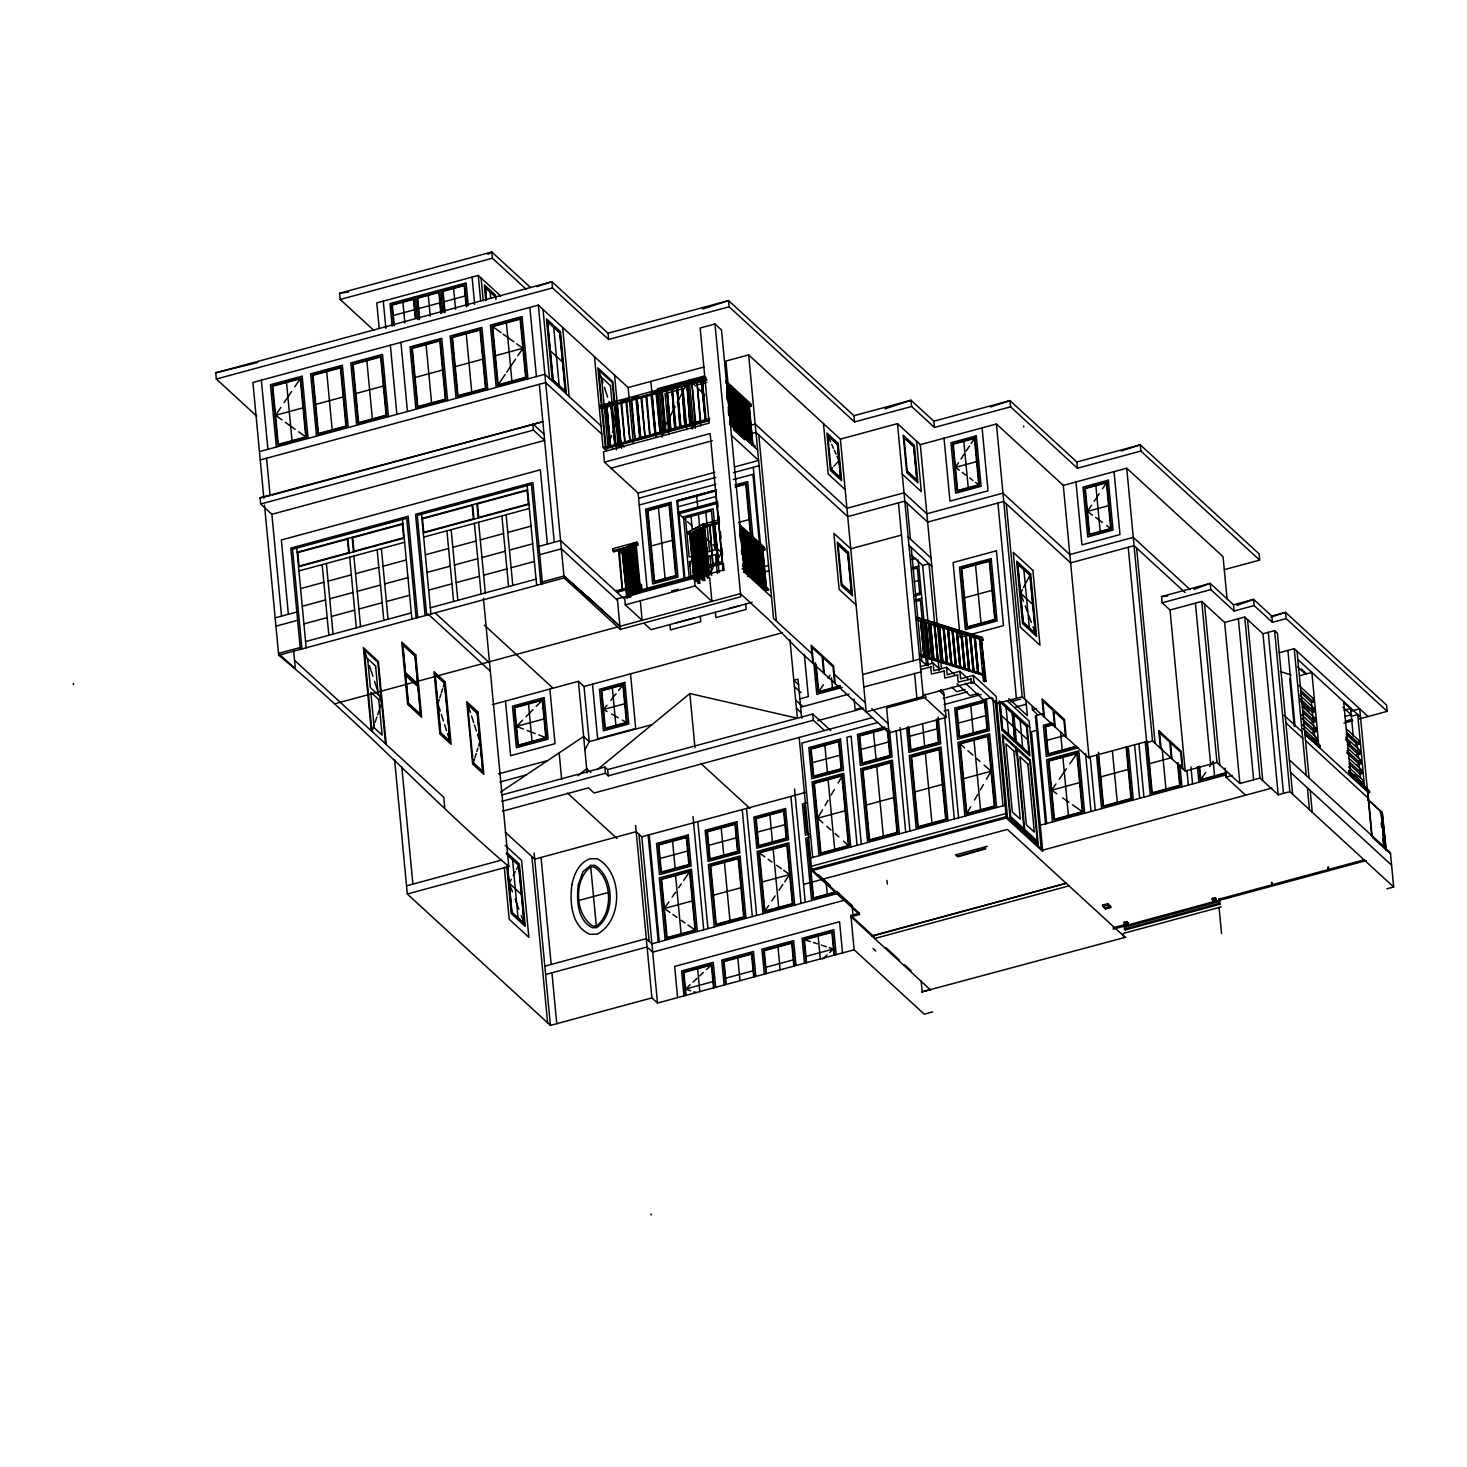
<?xml version="1.0" encoding="UTF-8"?>
<svg xmlns="http://www.w3.org/2000/svg" width="1467" height="1467" viewBox="0 0 1467 1467"><rect width="100%" height="100%" fill="white"/><g stroke="black" fill="none" stroke-linecap="round" stroke-linejoin="round"><path stroke-width="1.5" d="M474.593 758.879L473.364 762.822L482.716 771.422L477.215 713.237L467.863 704.655L470.339 712.357M475.033 757.43L476.207 753.635M476.812 751.636L477.894 748.133M478.59 745.859L479.911 741.624L477.49 734.252M439.183 699.667L437.881 703.683L440.265 711.073M439.752 697.87L440.907 694.294M441.42 692.681L442.667 688.812M443.291 686.904L444.483 683.182L435.131 674.582L440.632 732.767L449.984 741.367L444.483 683.182M374.25 724.716L371.958 731.391L364.238 649.826L377.808 662.277L385.509 743.842M374.984 722.553L376.872 717.051M377.679 714.667L379.275 710.028M380.026 707.846L381.658 703.06L378.724 694.056M594.465 356.646L603.047 447.563L606.329 450.571L608.457 444.501M609.905 440.357L611.647 435.442M612.693 432.435L613.774 429.373M614.398 427.575L616.085 422.789L613.096 413.694M667.632 421.212L661.672 432.783L663.451 434.342L659.453 392.092M669.63 417.343L675.187 406.579M677.167 402.71L681.843 393.633M684.319 388.828L686.061 385.473M512.441 891.899L509.214 883.207L511.25 879.338M513.193 875.616L515.284 871.636M516.476 869.381L518.621 865.273L506.463 854.124M1023.563 601.415L1020.519 593.2L1022.444 589.532M1023.489 587.534L1024.883 584.893M1025.635 583.444L1027.303 580.272M1027.872 579.19L1029.944 575.266L1017.768 564.098L1023.269 622.283L1035.427 633.451L1029.944 575.266M585.003 749.674L589.239 741.66L584.031 686.464L578.42 681.311L492.289 704.655M709.368 574.551L713.219 567.601M714.961 564.447L721.562 552.564L712.907 544.697M966.826 813.488L960.243 743.879L987.731 736.434L994.314 806.043L966.826 813.488L970.677 806.758M974.546 800.01L977.682 794.527M980.378 789.814L983.385 784.588M986.466 779.215L991.032 771.239L984.137 765.114M822.932 822.877L817.651 818.219L822.565 809.784M825.041 805.511L828.066 800.304M831.129 795.041L834.32 789.576M838.115 783.048L841.911 776.52M959.253 470.21L955.457 467.368L958.556 462.655M960.958 459.006L964.039 454.293M966.276 450.901L969.54 445.931M971.117 443.511L974.418 438.486L953.275 444.226L957.639 490.51L978.782 484.788L974.418 438.486M1092.567 515.192L1087.432 511.433L1091.613 505.143M1094.107 501.366L1099.241 493.664M1102.524 488.713L1106.43 482.845L1085.287 488.566L1089.596 534.281L1110.739 528.56L1106.43 482.845M764.894 911.08L759.393 852.895L786.88 845.45L792.382 903.635L764.894 911.08L768.616 905.561M1226.302 772.706L1200.831 779.6L1205.764 772.302M1209.597 766.636L1213.172 761.336L1214.548 775.878M282.012 419.929L275.539 415.308L280.839 407.459M284.14 402.6L291.621 391.524M294.812 386.811L300.277 378.761L272.789 386.206L278.29 444.391L305.778 436.946L300.277 378.761M498.175 384.794L492.674 326.628L520.143 319.164L525.644 377.349L498.175 384.794L505.125 374.525M506.775 372.086L515.577 359.085M517.796 355.803L522.894 348.266L516.659 343.791M771.734 900.94L775.144 895.915M778.995 890.231L782.883 884.491M784.735 881.777L789.631 874.552L783.635 870.279M1069.828 763.867L1076.87 753.525L1048.923 761.098L1054.425 819.283L1082.371 811.709L1076.87 753.525M669.942 912.401L664.368 908.495L668.934 901.82M672.179 897.107L675.462 892.339M678.653 887.718L681.256 883.904M683.714 880.347L689.563 871.82L661.617 879.393L667.118 937.578L695.065 930.005L689.563 871.82M840.298 685.804L818.696 691.672L823.445 684.759M828.011 678.157L830.065 675.168M1056.882 793.849L1051.674 790.181L1055.947 783.983M1059.229 779.234L1066.436 768.763M607.155 711.55L603.542 709.478L606.971 705.169M610.767 700.382L615.993 693.799M618.597 690.499L622.925 685.052L626.464 722.442L605.321 728.182L601.782 690.774L622.925 685.052M832.541 467.716L831.202 469.183L840.554 477.765L837.4 444.519L828.048 435.937L830.652 441.86M833.898 466.231L835.181 464.837M835.952 463.994L837.034 462.82M837.73 462.068L838.941 460.73L837.015 456.347M522.637 720.187L516.531 726.385L523.481 729.062M526.03 716.74L532.943 709.698M536.152 706.434L542.258 700.236L545.797 737.644L518.309 745.089L514.77 707.681L542.258 700.236M690.7 990.775L685.474 989.088L690.132 984.742M692.956 982.138L696.99 978.379M699.686 975.867L703.298 972.529M706.507 969.54L711.385 965.011L713.549 987.878M822.639 959.033L827.076 954.907M829.662 952.523L833.458 948.984L829.185 947.609M578.053 775.75L586.672 768.653L590.871 772.522M597.546 769.478L689.857 693.543L797.37 718.225L789.961 639.869M1380.007 812.04L1382.189 812.278L1386.223 850.237M1382.189 812.278L1386.04 850.383M500.485 792.162L583.628 736.526L589.239 741.66L652.045 724.643M487.924 254.304L491.812 251.994L530.541 287.55M635.266 545.046L638.163 545.174L636.916 542.148L622.301 550.052L627.564 597.913L623.218 551.977L620.853 552.839L620.193 550.62L634.789 542.717M628.096 597.344L624.062 551.317M629.746 596.831L625.675 550.437L626.739 561.549M626.262 549.923L633.469 546.017M639.502 591.549L635.431 545.156M622.962 552.27L637.375 544.459M703.133 526.598L705.242 526.011L690.315 533.896L694.955 579.648L690.609 533.731L688.5 534.501L687.84 532.283L702.455 524.379L718.298 520.07L719.362 521.042M687.84 532.283L704.563 523.811L705.04 526.14M693.909 531.586L701.116 527.68M697.357 580.767L693.066 532.173L694.129 543.285M699.832 577.008L698.695 576.898L694.386 531.457L695.486 531.091L699.044 577.228M700.346 576.439L696.33 530.412L696.953 537.032M702.436 580.345L697.944 529.532L698.585 536.207M699.264 528.817L700.364 528.45L704.71 574.367L703.573 574.257L699.576 528.652L699.997 533.034M705.444 575.981L701.208 527.772M590.724 866.942C573.395 879.668 574.844 914.509 592.87 926.099L596.317 926.062C613.664 913.354 612.216 878.495 594.172 866.905L590.724 866.942L596.317 926.062M1194.028 589.349L1210.202 583.389L1233.49 604.789L1234.077 611.005L1254.175 605.578L1272.402 622.32L1286.156 618.597L1387.159 711.33L1359.341 718.94M1236.956 605.449L1253.588 599.343L1271.816 616.085L1272.402 622.32M536.812 286.652L551.904 281.701L608.016 333.229L608.603 339.464L729.117 306.805L854.528 421.946L911.612 406.487L934.461 427.447L1010.561 406.817L1077.438 468.23L1140.868 451.029L1259.658 560.101L1224.358 569.654M702.711 309.042L728.531 300.57L853.941 415.711L854.528 421.946M884.968 408.798L911.025 400.253L933.856 421.212L934.461 427.447M990.518 406.982L1009.974 400.583L1076.851 461.995L1077.438 468.23M1121.155 451.066L1140.281 444.794L1259.071 553.866L1259.658 560.101M1270.807 617.094L1285.569 612.362L1386.572 705.095L1387.159 711.33M1386.847 888.819L1393.65 886.985L1289.823 791.667L1278.197 794.802L1259.97 778.06L1239.872 783.506L1216.968 762.473L1185.244 771.055L1152.512 741L1146.699 742.632L1128.233 547.264M638.713 584.269L641.446 584.838L642.051 591.274M638.787 585.04L640.804 585.828L641.171 589.716M639.85 585.278L641.446 584.838M1350.924 711.22L1359.726 708.799L1367.427 790.218L1364.622 787.651M1343.937 723.158L1352.739 720.755M373.847 330.387L340.179 299.47L339.592 293.235L491.812 251.994L492.399 258.229L526.085 289.146M340.179 299.47L492.399 258.229M500.724 296.022L478.26 275.411L376.781 302.899L379.183 328.37M393.303 315.478L414.446 309.739M418.682 308.602L439.825 302.862M444.043 301.725L465.186 295.986M256.817 416.225L216.327 379.036L215.741 372.801L551.904 281.701L552.491 287.935L608.603 339.464M216.327 379.036L552.491 287.935M633.396 443.327L628.133 387.563L538.334 305.118L252.911 382.465L263.858 498.285M275.539 415.308L303.027 407.844M315.698 404.415L343.186 396.97M355.344 393.669L383.364 386.078M415.069 377.477L442.557 370.032M455.247 366.603L482.735 359.158M494.892 355.858L522.894 348.266M608.016 333.229L728.531 300.57L729.117 306.805M771.532 597.032L744.411 572.13L721.526 330.002L714.979 323.987L700.162 328.003L709.166 423.119L603.45 451.781L604.441 462.16L638.108 493.077L647.167 588.982M259.457 451.616L544.88 374.268L600.993 425.797M260.246 459.941L545.669 382.594L601.782 434.104M628.133 387.563L703.848 367.043M840.389 439.128L897.474 423.651L923.256 696.458L866.172 711.917L840.389 439.128L748.647 354.904L725.908 361.065L728.017 383.364M704.032 376.12L657.509 388.718L662.094 437.258M706.929 379.971L601.213 408.615L600.168 407.643L599.966 405.57L705.682 376.927L706.232 379.641M281.517 616.14L271.89 514.312L260.668 504.025L260.062 497.79L542.863 421.707L272.33 495.021M661.452 389.25L687.785 382.117M704.142 377.679L690.957 381.255L695.486 385.803M605.431 405.35L616.433 402.361M620.834 401.169L627.454 399.372M631.855 398.18L638.457 396.383M653.879 392.221L660.48 390.424M669.282 388.04L675.902 386.243M680.303 385.051L686.904 383.254M691.305 382.062L697.925 380.283M600.168 407.643L705.865 378.999L701.208 380.686L705.352 420.534L702.4 380.852L706.14 420.332M609.887 446.335L605.798 406.542L607.283 406.964M611.611 404.965L614.893 444.978L610.822 405.185L612.307 405.607M619.569 443.291L620.724 443.401L616.984 403.92L619.918 443.621L615.847 403.81L617.332 404.25M621.66 402.233L624.942 442.264L620.871 402.453L622.356 402.893M626.684 400.876L629.966 440.907L625.877 401.096L627.381 401.518M631.69 399.519L634.991 439.532L630.902 399.739L632.405 400.161M640.015 438.175L637.063 398.474L640.804 437.955L639.667 437.863L635.926 398.382L637.43 398.804M641.739 396.805L645.022 436.818L640.951 397.007L642.436 397.447M649.698 435.131L645.975 395.65L647.46 396.09M652.137 394.403L655.071 434.104L650.981 394.293L652.485 394.715M656.813 392.716L660.095 432.728L656.006 392.936L657.509 393.358M665.908 431.151L662.167 391.671L665.119 431.371L661.03 391.579L662.534 392.001M706.636 379.696L701.611 381.053L705.352 420.534M696.733 385.014L706.727 382.319M260.668 504.025L533.401 430.106L544.624 440.412L271.89 514.312M728.879 386.518L732.95 426.329L729.227 386.848L727.284 386.958L732.088 391.359M727.632 387.27L729.227 386.848M729.502 388.993L731.446 388.883L734.38 428.584L730.309 388.773L734.032 428.254L735.169 428.364M729.851 389.305L731.446 388.883M731.721 391.029L734.105 390.387M737.406 430.399L733.665 390.919L736.599 430.62L732.528 390.809L734.454 390.699M736.324 392.423L733.958 393.064L736.526 395.43L738.91 394.788M734.307 393.394L736.672 392.753M736.177 395.1L738.543 394.458M740.78 396.493L738.396 397.154L745.401 403.59L747.785 402.948M738.745 397.465L741.128 396.824M740.615 399.189L742.999 398.547M740.963 399.501L743.347 398.859M742.834 401.225L745.218 400.583M743.182 401.555L745.566 400.894M745.053 403.26L747.437 402.618M749.655 404.654L747.271 405.314L748.94 406.836L751.324 406.194L751.122 404.103L725.597 380.668M748.298 405.442L749.215 405.204L752.956 444.684L752.021 444.923M708.579 420.882L605.082 448.92L603.964 447.912L709.606 418.48M609.538 446.023L610.675 446.133L606.935 406.652L609.667 444.153M664.771 431.06L661.819 391.359M669.777 429.684L670.932 429.794L667.192 390.314L669.777 429.684L666.843 390.002L670.584 429.483M674.802 428.327L675.957 428.437L672.216 388.957L674.802 428.327L671.868 388.627L675.609 428.107M680.615 426.75L676.892 387.27L679.826 426.97L680.963 427.08L677.241 387.6L679.973 425.1M684.851 425.613L685.988 425.723L682.265 386.243L684.851 425.613L681.917 385.913L685.639 425.393M689.875 424.238L691.012 424.348L687.289 384.867L689.875 424.238L686.923 384.556L690.664 424.036M695.688 422.679L691.947 383.199L695.395 428.217M700.713 421.304L696.972 381.823L700.603 425.852M603.964 447.912L709.68 419.269M603.891 447.123L605.009 448.15L708.506 420.094M729.594 424.183L729.943 424.495M732.601 425.998L728.072 386.738L732.033 425.76M604.441 462.16L710.138 433.517L723.066 570.131L707.736 574.257M736.581 429.098L755.175 424.055L846.917 508.279L904.002 492.82L926.851 513.78L1002.951 493.15L1069.828 554.563L1133.257 537.362L1190.195 589.642M297.159 552.234L402.857 523.572M421.891 518.419L527.607 489.776M610.987 468.175L712.284 440.723M743.567 435.736L755.963 432.362L847.706 516.604L904.791 501.127L927.621 522.087L1003.74 501.476L1070.617 562.87L1134.046 545.687L1185.098 592.558M742.925 436.414L744.062 436.524L739.973 396.713L743.714 436.194M748.152 440.283L744.429 400.803L748.5 440.595M853.941 415.711L911.025 400.253L911.612 406.487M298.535 566.775L404.232 538.132M423.266 532.961L528.982 504.318M752.956 444.684L751.672 444.611L747.95 405.13L749.6 406.652M298.92 570.92L404.635 542.277M423.651 537.124L529.367 508.481M638.108 493.077L714.796 472.301M734.509 466.946L758.622 460.418L731.501 435.516M300.588 588.597L323.84 582.289M328.076 581.134L351.328 574.844M355.564 573.689L378.816 567.399M383.052 566.244L406.304 559.936M425.338 554.783L448.59 548.493M452.808 547.338L476.078 541.03M480.296 539.893L503.566 533.585M507.784 532.448L531.036 526.14M933.856 421.212L1009.974 400.583L1010.561 406.817M302.257 606.256L325.509 599.948M329.745 598.811L352.997 592.503M357.233 591.348L380.485 585.058M384.721 583.903L407.973 577.613M427.007 572.442L450.259 566.152M454.477 564.997L477.747 558.707M481.965 557.552L505.235 551.244M509.452 550.107L532.704 543.799M678.157 506.757L716.299 496.433M275.173 617.864L296.829 611.977M538.921 546.384L560.596 540.516L623.768 598.518M897.474 423.651L920.304 444.629L996.423 424L1063.3 485.394L1089.082 758.201L1022.096 696.678M275.961 626.171L297.618 620.303M539.709 554.691L561.384 548.823L617.497 600.351M303.926 623.915L327.178 617.607M331.414 616.47L354.666 610.162M358.902 609.025L382.154 602.717M386.389 601.562L409.641 595.272M428.676 590.119L451.928 583.811M456.145 582.656L479.416 576.366M483.633 575.211L506.904 568.921M511.121 567.766L534.373 561.458M624.153 548.97L613.848 551.775L612.601 548.731L636.898 542.13M631.323 544.899L637.962 543.102M612.784 550.803L630.957 545.889M622.155 589.166L618.432 549.685L619.918 550.125M709.955 525.314L712.889 564.997L709.606 524.984M718.848 522.472L713.824 523.847L717.968 563.695L714.246 524.214L719.27 522.857M635.138 545.321L640.419 592.595M704.142 526.891L708.671 566.152L704.582 526.341M700.896 527.937L701.996 527.57L706.581 576.091L701.684 527.735M703.702 527.423L719.545 523.114L718.518 522.179L703.445 526.231L704.49 527.203M620.193 550.62L622.301 550.052M697.65 529.697L698.75 529.33L703.573 580.437M628.628 548.841L629.728 548.475M696.018 530.577L697.118 530.21L701.703 578.731L696.807 530.376M694.386 531.457L699.961 583.298L694.349 578.145L624.575 597.051L625.309 604.844L642.143 620.303L640.346 601.177M625.382 550.602L626.482 550.235L630.883 596.904M692.772 532.338L693.873 531.971L698.695 583.077L693.561 532.136M623.75 551.482L624.85 551.115L629.233 597.417M691.452 533.053L696.036 581.574M651.238 545.999L672.381 540.278M738.506 522.435L749.087 519.556M305.594 641.574L411.31 612.931M430.344 607.778L536.06 579.135M955.457 467.368L976.6 461.647M300.203 647.515L278.528 653.383L295.362 668.842L293.565 649.936M542.277 581.922L563.951 576.036L591.421 600.131M739.771 528.487L744.301 567.747M264.5 505.051L278.693 655.254L564.117 577.906L591.898 600.553L619.954 626.317L740.468 593.658L768.836 619.716L799.772 651.275L889.002 732.895L946.087 717.418L943.739 692.479L940.567 689.582M745.731 570.003L742.779 530.302L740.853 530.412L747.858 536.849L750.242 536.207M741.202 530.742L742.779 530.302M743.072 532.448L744.998 532.338L748.738 571.818M743.421 532.778L744.998 532.338M745.291 534.501L747.675 533.841M745.639 534.813L748.023 534.171M747.51 536.537L749.894 535.895M752.113 537.931L749.729 538.572L752.314 540.938M750.077 538.902L752.461 538.242M698.42 554.434L689.123 556.965L685.456 517.869L711.44 510.846L715.107 549.923L703.977 552.931M751.948 540.608L754.331 539.966M754.68 540.296L752.754 540.406L756.477 579.887L757.632 579.978L753.543 540.186L757.632 579.978M756.55 542.001L754.185 542.643L756.752 545.009L759.136 544.367M754.533 542.973L756.899 542.332M756.404 544.697L758.769 544.055M761.006 546.091L758.622 546.733L760.841 548.768L763.225 548.126M758.971 547.044L761.355 546.402M1076.851 461.995L1140.281 444.794L1140.868 451.029M761.85 548.915L762.785 548.658L766.508 588.139M762.51 550.29L764.875 549.648L764.692 547.576L739.166 524.141M631.855 588.249L617.699 592.081L616.598 591.073L630.645 586.452M722.241 561.641L706.947 565.785L708.671 573.359M703.995 528.762L708.304 565.822M717.565 563.328L718.757 563.475L714.631 523.627L718.353 563.108M616.598 591.073L630.718 587.24M722.314 562.411L707.717 566.372L708.451 574.055M616.525 590.284L617.625 591.311L625.712 589.111M708.048 566.794L718.977 563.841M707.516 566.042L708.818 567.399L723.414 563.438M634.331 591.769L695.376 575.229M629.453 594.41L699.227 575.504L704.838 580.657L700.071 528.615M626.171 596.391L617.35 598.774L620.248 629.435L740.762 596.776L714.979 323.987M761.061 560.541L742.54 565.547M627.216 597.582L622.136 552.362M707.662 578.016L703.61 526.69M671.611 590.981L678.157 589.202M757.595 568.371L768.543 565.418M1063.3 485.394L1126.729 468.211L1223.056 556.671L1227.035 598.664M625.309 604.844L695.083 585.938L711.917 601.397L709.716 578.016L704.105 572.863M750.169 574.074L746.886 534.061L750.957 573.872M756.385 574.165L769.038 570.736M901.49 535.052L850.75 548.805L833.843 533.291L839.142 589.404L856.05 604.917M752.828 575.577L748.665 536.647M754.606 578.163L751.324 538.151L755.395 577.943M758.696 581.922L759.851 582.032L758.696 581.922L754.973 542.442L757.394 564.685M760.915 583.958L762.07 584.068L760.915 583.958L757.54 544.807M334.696 703.812L617.735 626.922M743.769 569.306L766.104 589.807L768.69 589.917L766.177 590.596L742.247 568.628M752.168 602.277L651.018 629.691L644.288 623.512M1087.432 511.433L1108.575 505.693M911.649 559.459L915.866 558.322M912.437 567.766L918.782 566.06M911.355 555.094L922.67 565.473L928.996 563.75L939.1 670.621M912.969 569.214L917.333 568.041L919.699 592.98L915.335 594.153M914.161 581.684L918.507 580.51M915.078 595.822L921.423 594.098M584.031 686.464L782.498 632.68M915.481 599.985L921.826 598.261M916.013 601.433L920.377 600.241L926.466 664.698M964.534 597.803L992.022 590.357M515.999 726.532L544.019 718.94M603.542 709.478L624.685 703.757M862.633 674.527L919.717 659.05L926.832 665.578M498.56 773.879L547.686 760.566M1185.244 771.055L1170.024 610.015L1162.157 602.809L1161.571 596.574L1210.202 583.389L1210.788 589.624L1234.077 611.005M840.188 686.373L818.219 692.332L815.432 662.717M799.863 698.897L808.335 696.605L804.319 654.227M842.15 687.436L816.789 694.313L813.837 663.139M920.432 666.531L933.104 663.102L939.632 669.08M499.734 782.094L526.268 774.888M1162.157 602.809L1210.788 589.624M931.05 666.788L921.038 669.502M863.806 686.978L921.258 671.849M954.669 674.783L946.527 667.302L933.837 670.731L933.104 663.102M800.652 707.204L849.1 694.074M930.683 666.44L931.417 674.087L944.473 670.987M1170.024 610.015L1201.73 601.433L1224.652 622.466L1239.872 783.506M502.044 794.894L604.844 767.039L607.65 769.607L608.237 775.841L813.323 720.26L824.546 730.566M968.055 678.781L959.913 671.281L947.224 674.728L946.527 667.302M607.65 769.607L812.736 714.026L830.689 730.529M944.106 670.657L944.803 678.066L957.859 674.967M501.549 801.422L605.431 773.274L608.237 775.841M1007.682 819.264L996.148 696.348L973.299 675.388L960.61 678.818L959.913 671.281M1233.49 604.789L1253.588 599.343L1254.175 605.578M861.606 707.736L855.078 709.515L854.106 699.117M957.493 674.637L958.189 682.173L971.246 679.074M817.687 720.7L863.605 708.268M923.165 695.413L973.905 681.66M502.447 811.196L588.487 787.871L594.098 793.024L872.883 717.473M926.172 697.247L886.655 707.956L889.002 732.895M985.237 680.45L981.331 639.154L986.062 681.201L984.21 681.715L983.623 675.462L920.818 656.262L919.901 654.465L983.513 674.417L982.89 667.833M965.121 689.417L956.667 691.709L951.771 687.216M943.171 698.42L967.321 691.874M1224.652 622.466L1244.731 617.02L1262.977 633.762L1278.197 794.802M978.526 693.396L970.054 695.688L957.016 683.714M878.44 722.369L801.881 743.109L812.681 857.388M944.051 704.582L981.221 694.514M1271.816 616.085L1285.569 612.362L1286.156 618.597M991.912 697.503L983.458 699.796L965.506 683.31M884.931 726.99L857.443 734.454L860.395 765.609L892.101 757.027L889.57 730.309M944.125 710.945L948.36 709.808L958.574 817.852M885.518 728.439L859.167 735.572L861.826 763.629L890.377 755.89L887.92 729.998M887.242 728.494L859.754 735.957L862.303 762.968L889.791 755.523L887.443 730.749M996.716 703.555L1022.206 696.788L996.423 424M1010.103 701.941L1020.665 699.062M1262.977 633.762L1274.603 630.627L1277.409 633.194L1292.629 794.234M1015.714 707.094L1026.277 704.215M812.406 762.638L839.894 755.193M861.037 749.454L888.507 742.009M909.65 736.287L937.138 728.824M958.281 723.103L985.769 715.658M1032.181 706.782L1032.475 709.9L1036.692 708.763M406.542 885.83L501.531 860.084M1042.762 713.751L1035.354 715.749L1045.568 823.812M1279.114 652.76L1294.242 648.652L1368.143 716.538M394.605 759.558L407.313 894.008L508.792 866.52L483.432 598.188M1051.949 722.974L1043.367 725.303L1046.319 756.477L1078.502 747.748M1053.398 724.185L1045.109 726.44L1047.75 754.478L1076.76 746.63M1053.673 724.643L1045.678 726.807L1048.245 753.818L1076.191 746.245M505.29 832.174L534.703 859.167L636.183 831.661L641.794 836.813L805.695 792.4M1036.729 730.309L1031.448 731.74L1042.762 851.465L1006.289 817.981L995.194 700.658M806.63 802.797L802.412 803.953L805.346 835.126L809.582 833.971M1046.961 740.322L1064.932 735.444M1299.579 675.755L1311.865 672.418L1318.943 747.235L1319.988 746.941L1319.842 745.383L1304.75 732.693M660.113 858.488L687.601 851.043M708.744 845.322L736.232 837.877M757.43 832.119L784.918 824.674M817.651 818.219L845.139 810.774M866.282 805.035L893.77 797.59M914.913 791.868L942.401 784.423M963.544 778.684L991.032 771.239M1088.991 757.155L1146.589 741.55M809.931 837.07L805.713 838.225L811.599 900.555M579.263 900.371L607.796 892.633M1300.532 692.351L1311.443 702.381L1313.295 701.868L1312.947 698.237L1298.918 685.346M1299.909 700.786L1312.378 712.247L1314.23 711.733L1313.882 708.103L1312.03 708.598L1311.443 702.381M1311.461 722.608L1315.166 721.617L1314.817 717.968L1312.965 718.482L1312.378 712.247M1344.047 710.321L1350.63 708.543L1343.974 702.436M1051.674 790.181L1079.62 782.608M1100.763 776.887L1128.251 769.442M1149.45 763.684L1171.051 757.834M848.439 845.579L820.952 853.024L814.368 783.415L841.856 775.97L848.439 845.579L843.617 841.178M810.573 857.975L1005.078 805.255M1344.634 716.556L1351.217 714.777L1342.91 707.149M1351.364 716.226L1357.708 714.502L1364.768 789.301M1312.397 732.491L1316.101 731.483L1315.752 727.852L1313.9 728.347L1313.313 722.112L1302.403 712.1M1345.386 721.177L1351.969 719.398M811.361 866.282L1005.867 813.562M1319.988 746.941L1304.915 734.344L1368.509 792.748L1369.573 792.455L1369.426 790.896L1351.657 774.576L1350.594 774.778L1369.573 792.455M664.368 908.495L692.314 900.921M713.457 895.182L740.945 887.737M762.143 881.997L789.631 874.552M799.185 737.443L811.783 870.701L1006.289 817.981M1314.835 738.213L1316.688 737.718L1317.036 741.348L1303.008 728.476M804.374 884.161L1007.371 829.405L1125.189 937.358M1226.65 773.146L1200.354 780.261L1199.071 766.599M1040.286 825.243L1226.339 774.814M1225.11 768.085L1225.972 777.143L1232.317 775.42M1355.435 744.961L1359.12 743.952L1358.79 740.322L1346.321 728.861M544.825 966.185L646.305 938.678L651.916 943.831L839.032 893.128M987.273 846.312L955.567 854.894L957.914 856.765L985.366 848.953M985.842 848.293L957.328 856.288M837.034 891.533L813.525 897.914L808.024 839.729M837.144 892.046L813.048 898.574L807.455 839.344M545.596 974.491L647.094 946.985L652.705 952.138L844.809 900.078M1356.37 754.827L1360.056 753.818L1359.726 750.187L1345.679 737.296M1358.809 760.548L1360.642 760.053L1360.991 763.684L1357.287 764.692M1271.962 788.036L1042.634 850.182L1006.16 816.679L811.654 869.399L859.35 913.189L859.479 914.491L851.025 916.783L930.683 990.06M1349.163 764.05L1360.074 774.063L1361.926 773.567L1361.578 769.918L1359.726 770.432L1359.139 764.197L1346.669 752.736M1351.804 776.135L1350.74 776.428L1343.662 701.611M932.737 1011.882L924.283 1014.174L854.142 949.772L850.897 915.481L859.35 913.189M1348.485 766.911L1362.513 779.802L1362.861 783.433L1361.009 783.928L1348.54 772.486M711.385 965.011L683.897 972.456L686.061 995.323M806.575 962.664L804.411 939.797L831.899 932.352L834.045 955.219M871.765 935.964L1066.271 883.244L871.783 936.221M407.313 894.008L550.418 1025.396L651.898 997.908L657.509 1003.061L854.142 949.772M685.474 989.088L712.944 981.643M725.633 978.196L753.121 970.751M765.811 967.321L793.299 959.858M805.97 956.429L833.458 948.984M874.57 938.532L1069.076 885.83M873.067 948.397L875.744 951.001M1367.702 799.533L1381.199 811.673L1384.573 847.504L1371.095 835.365M1102.506 905.139L1107.787 903.709L1110.592 906.276L1110.721 907.578L1105.421 909.008L1102.506 905.139L1105.421 909.008M1102.616 906.441L1107.915 904.992L1110.721 907.578M1105.311 907.706L1110.592 906.276M1124.089 922.358L1126.748 921.643L1128.031 922.816L1128.141 924.118L1125.501 924.833L1124.089 922.358L1125.501 924.833M1212.219 898.482L1215.134 897.694L1216.418 898.868L1213.502 899.656L1212.219 898.482L1212.347 899.784L1213.631 900.958L1216.271 900.243L1214.859 897.767L1216.271 900.243M1271.449 882.437L1272.861 884.913M1327.947 867.125L1329.359 869.601M1124.217 923.66L1126.858 922.945L1128.141 924.118M1212.347 899.784L1214.988 899.069M1271.577 883.721L1273.191 884.821M1328.075 868.409L1329.689 869.509M1125.391 923.55L1128.031 922.816M1113.05 927.859L1124.089 924.87L1125.409 929.876L1220.159 904.204L1218.839 899.198L1364.017 859.845M1125.024 925.732L1219.774 900.041M1113.178 929.161L1124.217 926.172L1125.152 927.016L1219.884 901.343L1218.949 900.481L1366.327 860.542M1124.089 924.87L1124.474 929.014L1219.224 903.342L1220.159 904.204M1221.186 906.899L1123.264 933.434L1123.667 937.596M930.206 989.638L921.753 991.93L1125.794 937.193M638.603 498.285L715.804 477.435M733.445 472.667L759.117 465.736M639.227 505.015L715.749 484.348M733.225 479.617L752.901 474.318L763.28 584.123M676.782 500.742L716.501 490.015L676.782 500.742L684.172 578.952M734.967 485.009L747.693 481.579L753.011 538.261M736.122 486.31L746.263 483.56L751.086 535.107M735.169 487.099L745.768 484.22L752.406 554.893L743.952 557.167M677.956 513.212L717.675 502.466L718.096 507.014M684.979 579.007L678.818 513.78L716.96 503.474L723.268 570.7M689.985 566.225L689.563 561.623L695.156 560.101M744.888 557.46L752.974 555.26L751.507 539.581M744.117 559.257L754.716 556.396L753.433 542.79M743.512 572.185L755.872 568.848M747.62 576.531L754.185 574.771M675.352 623.108L694.863 617.827M728.714 608.677L740.303 605.559M215.741 372.801L257.825 362.441M260.062 497.79L270.111 495.626L266.572 458.217M1318.778 745.566L1319.842 745.383M1368.363 791.08L1369.426 790.896M339.592 293.235L348.541 292.025M1161.571 596.574L1167.677 596.097M804.411 939.797L810.297 941.521M981.038 648.084L980.194 639.3L917.407 620.119L916.38 617.277L982.267 637.412L983.275 640.254L982.157 639.905M916.38 617.277L980.965 637.522M916.582 619.367L979.388 638.548L982.707 673.665M981.331 639.154L983.275 640.254M919.901 654.465L983.513 674.417M919.992 655.511L982.798 674.71L983.385 680.963L986.062 681.201M1280.324 671.538L1291.162 674.967M813.543 942.566L817.339 943.776M821.3 945.06L826.288 946.673M693.873 991.784L696.238 992.554M527.093 730.456L535.198 733.555M538.847 734.967L545.797 737.644M611.592 713.971L618.249 717.803M622.43 720.132L626.464 722.442M1062.621 797.865L1069.003 802.321M1072.414 804.723L1082.371 811.709M672.95 914.509L676.929 917.297M681.238 920.322L684.942 922.926M687.931 925.017L695.065 930.005M759.686 853.244L764.839 856.911M768.176 859.277L771.935 861.954M776.648 865.31L781.398 868.684M492.674 326.628L501.109 332.661M503.181 334.146L513.835 341.774M285.332 422.313L295.197 429.373M298.645 431.83L305.778 436.946M1095.629 517.448L1102.469 522.472M1106.631 525.534L1110.739 528.56M962.224 472.411L965.964 475.216M969.632 477.949L973.024 480.498M975.537 482.368L978.782 484.788M278.693 655.254C359.433 721.159 429.483 798.892 508.792 866.52M826.82 826.324L831 830.029M834.961 833.531L838.794 836.905M960.243 743.879L964.681 747.822M967.945 750.719L972.878 755.102M976.692 758.494L979.956 761.391M563.933 575.963L619.954 626.317M678.818 513.78L685.657 519.978M687.528 521.665L691.911 525.644M702.876 535.602L710.872 542.863M1297.837 659.545L1360.514 717.07M1301.339 668.97L1306.327 673.555M1297.727 666.99L1305.52 674.142M1300.826 690.425L1313.295 701.868M1346.651 732.491L1359.12 743.952M1346.394 732.565L1358.864 744.026M1346.358 734.435L1357.287 744.447L1357.874 750.682M1299.854 695.23L1313.882 708.103M1345.404 739.24L1350.08 743.531M1300.202 698.86L1314.23 711.733M1347.586 742.375L1360.056 753.818M1347.293 744.301L1358.204 754.313L1358.607 758.476M1302.733 705.59L1308.967 711.312M1302.348 706.526L1314.817 717.968M1348.173 748.61L1360.642 760.053M1302.696 710.156L1315.166 721.617M1346.963 750.811L1360.991 763.684M1301.724 714.961L1315.752 727.852M1349.108 758.476L1361.578 769.918M1302.073 718.592L1316.101 731.483M1349.457 762.106L1361.926 773.567M1303.338 721.966L1314.249 731.978L1314.634 736.141M1302.659 724.826L1316.688 737.718M1354.426 774.576L1357.543 777.437M1348.833 770.542L1362.861 783.433M1348.558 770.615L1362.605 783.506M1284.047 715.291L1302.109 731.776M1305.502 740.578L1368.161 798.121M1285.881 722.883L1302.733 738.341M1367.904 799.478L1381.199 811.673M1289.401 759.943L1390.404 852.694L1393.65 886.985M1390.533 853.996L1372.177 837.144L1367.922 792.198M1290.575 772.412L1391.596 865.163M904.314 438.065L913.666 446.646L916.802 479.892L907.45 471.31M902.242 474.116L921.331 491.647L916.563 441.2M1225.972 777.143L1245.611 795.169M1020.519 593.2L1032.695 604.349M1159.645 732.84L1169.804 742.192L1171.326 758.292M908.183 537.05L931.032 558.01M908.972 545.357L931.802 566.335M845.157 489.593L828.232 474.061L823.464 423.596M725.853 382.795L751.324 406.194M726.66 384.482L730.731 424.275M750.536 406.396L748.867 404.874L752.589 444.354M700.859 380.356L701.904 381.328M696.623 381.512L697.669 382.465M695.835 381.732L696.88 382.685M691.599 382.869L692.662 383.841M690.81 383.089L691.856 384.042M729.521 422.221L755.12 446.445L729.594 423.009M686.574 384.226L687.638 385.198M685.786 384.446L686.849 385.418M730.511 425.118L757.632 450.039M733.463 429.556L744.631 439.807M681.568 385.583L682.613 386.555M680.761 385.803L681.825 386.775M1032.475 709.9L1037.444 714.466M676.544 386.958L677.589 387.911M675.737 387.16L676.8 388.132M934.644 625.034L937.963 660.132M671.519 388.315L672.564 389.287M1008.838 698.64L1027.358 715.658L1025.855 699.814M670.731 388.535L671.776 389.488M838.372 545.046L847.724 553.627L851.447 592.98L842.095 584.398M1007.279 701.006L1029.156 721.086L1041.368 850.182M666.495 389.672L667.54 390.644M665.706 389.892L666.752 390.845M1002.181 702.015L1029.742 727.32M1001.301 702.638L1012.358 712.779L1014.999 740.835L1002.383 729.246L999.724 701.189M1014.045 714.814L1026.203 725.963M996.827 703.665L973.996 682.705L971.319 683.42L970.879 678.726M1001.283 715.438L1013.44 726.605M1015.311 728.31L1027.487 739.478M1016.594 741.825L1028.752 752.993M606.329 450.571L598.719 370.106L612.289 382.557L618.414 447.362M939.247 690.792L943.996 695.138M494.966 296.022L485.137 287L486.384 300.093M494.782 296.334L485.412 287.734L486.402 298.131M550.345 350.833L562.503 362.001M739.405 526.268L764.875 549.648M760.548 546.623L764.289 586.103L753.304 467.295M764.087 549.868L762.418 548.346L766.159 587.827M946.087 717.418L925.512 698.53L925.09 694.074M744.209 532.558L747.602 571.727M759.759 546.843L762.932 583.811M763.17 550.125L761.501 548.585L765.242 588.065M599.966 405.57L601.213 408.615M713.475 523.517L714.539 524.489M621.109 444.263L624.117 447.032M702.455 524.379L703.5 525.333M743.091 565.694L768.616 589.129M743.164 566.482L768.69 589.917M746.52 569.783L742.43 529.99M613.408 449.067L607.833 443.933L601.543 377.441L610.437 385.601L616.507 449.874M1023.251 828.103L1010.635 816.514L1003.061 736.526L1015.696 748.115L1016.374 755.377M1010.085 817.431L1038.141 843.195M1124.474 929.014L1125.409 929.876M811.911 653.677L773.549 618.469L748.647 354.904M834.356 674.288L865.292 702.693M871.82 708.689L888.14 723.671M707.021 566.555L708.121 567.582M708.469 574.092L709.551 575.082L708.818 567.399M708.451 577.796L703.316 526.855M544.037 434.177L532.814 423.871L533.401 430.106M696.825 581.372L691.929 533.016M798.726 684.851L793.775 680.303L798.011 679.166L801.697 718.243M794.362 686.538L800.964 692.607M795.646 700.052L802.247 706.104M796.434 708.359L801.385 712.907M612.601 548.731L613.848 551.775M620.248 629.435L564.117 577.906L538.334 305.118M701.098 763.647L749.93 808.464M818.568 874.79L830.359 885.61M837.089 891.808L852.235 905.707M811.783 870.701L859.479 914.491M850.897 915.481L874.277 936.955M885.976 947.682L899.326 959.95M904.35 964.553L911.025 970.696M484.422 625.18L553.041 688.188M435.424 613.188L489.538 662.882M428.034 613.995L490.326 671.189M567.472 793.06L617.002 838.519M405.314 673.06L417.93 684.649M405.46 674.618L418.077 686.208M505.216 845.377L521.574 860.395L528.853 937.285L509.214 919.259L504.281 867.235M506.885 852.62L519.355 864.063L525.259 926.392L511.231 913.519L506.812 866.759M506.188 853.391L518.805 864.98L524.416 924.192L511.781 912.602L507.472 867.052M294.555 660.333L443.804 797.351L444.703 807.657M509.214 883.207L521.372 894.375M518.621 865.273L524.122 923.458L511.965 912.291L507.527 865.31M696.202 529.587L700.236 533.365L698.439 514.367M698.732 389.067L704.838 395.21M831.734 444.336L833.494 448.334M834.356 450.314L836.062 454.202M1025.231 605.908L1027.432 611.831M1028.789 615.498L1031.374 622.466M1032.97 626.776L1035.427 633.451M515.119 899.143L518.841 909.21M521.207 915.555L524.122 923.458M598.719 370.106L602.919 382.832M604.386 387.27L607.65 397.172M609.062 401.445L611.959 410.283M471.549 716.043L473.694 722.589M474.446 724.936L476.408 730.933M364.238 649.826L367.85 660.847M369.354 665.468L372.93 676.379M374.525 681.238L377.386 689.967M441.31 714.374L443.419 720.939M444.574 724.533L446.518 730.548M447.527 733.702L449.984 741.367M689.967 531.714L690.627 533.933M1380.979 811.728L1384.371 847.559M1381.236 823.005L1381.657 827.443M1382.721 838.556L1383.143 842.993M1367.574 791.887L1371.7 835.512M1360.074 774.063L1360.477 778.225M1350.575 707.901L1353.252 736.177M1328.277 867.034L1328.405 868.317M1305.813 732.51L1305.96 734.068M1297.048 651.238L1309.041 777.987M1310.214 790.456L1312.268 812.26M1294.242 648.652L1306.235 775.401M1307.409 787.871L1309.463 809.692M1287.898 650.376L1295.123 726.697M1289.676 678.432L1294.187 726.275M1274.603 630.627L1289.823 791.667M1268.258 632.332L1283.478 793.372M1247.537 619.606L1262.775 780.646M1271.779 882.345L1271.907 883.629M1244.731 617.02L1259.97 778.06M1238.386 618.744L1253.625 779.784M1204.535 604.001L1219.774 765.04M1201.73 601.433L1216.968 762.473M1195.403 603.139L1210.623 764.179M1218.839 899.198L1219.224 903.342M1219.077 907.468L1221.553 933.617M1213.502 899.656L1213.631 900.958M1199.566 766.177L1200.831 779.6M1197.439 766.673L1198.924 782.241M1190.966 766.984L1192.579 783.965M1186.95 770.413L1188.343 785.12M1182.915 768.91L1181.247 751.251L1158.783 730.639L1160.452 748.298M1182.2 768.268L1180.678 752.168L1170.519 742.834L1172.041 758.934M1179.908 764.564L1181.999 786.825M1178.111 762.932L1180.275 785.707L1151.723 793.445L1146.772 741.055M1177.579 762.95L1179.688 785.322L1152.2 792.785L1147.341 741.312M1162.139 748.775L1165.953 789.044M1159.388 731.208L1161.167 748.94M1136.613 548.035L1155.079 743.366M1126.729 468.211L1152.512 741M1145.232 741.99L1150.293 795.426M1114.04 471.659L1119.981 534.575L1081.931 544.88L1075.989 481.965M1138.905 743.732L1143.948 797.149M1134.596 744.906L1139.657 798.305M1128.251 746.593L1133.313 800.028M1126.619 746.52L1131.57 798.91L1103.037 806.63L1098.086 754.24M1126.143 747.051L1131.002 798.525L1103.514 805.97L1098.435 752.259M1095.849 485.705L1100.177 531.421M1112.389 750.774L1117.249 802.247M1126.748 921.643L1126.858 922.945M1096.546 755.193L1101.589 808.629M1107.787 903.709L1107.915 904.992M1090.201 756.935L1095.262 810.334M1085.543 753.525L1091.026 811.489M1084.681 813.213L1078.795 750.866L1046.613 759.594L1052.499 821.923M1066.161 737.149L1064.492 719.49L1042.047 698.879L1043.715 716.538M1065.464 736.507L1063.942 720.407L1053.764 711.073L1055.286 727.174M1060.513 732.033L1062.218 750.04M1062.897 757.302L1068.398 815.487M1054.59 726.532L1053.068 710.431L1042.89 701.079L1044.412 717.198M1023.709 426.053L1023.801 427.08M1023.856 569.673L1029.357 627.858M1036.417 715.474L1046.631 823.519M1006.307 503.823L1024.773 699.154M1026.937 724.753L1029.889 755.927L1001.833 730.163L999.082 701.208M1020.115 720.389L1022.719 747.913M997.927 503.053L1016.393 698.365M1016.246 747.198L1024.113 830.304M982.083 427.887L988.024 490.803L949.974 501.127L944.033 438.193M1006.087 707.516L1008.654 734.527M992.792 698.274L1002.97 805.823M963.837 441.347L968.22 487.649M975.518 564.978L981.02 623.163M982.267 637.412L982.468 639.502M996.625 807.547L989.657 733.775L957.933 742.375L964.919 816.147M981.441 652.467L982.487 663.451M973.299 675.388L974.015 682.907M970.751 705.865L973.299 732.877M973.996 740.157L980.579 809.766M920.304 444.629L941.484 668.677M944.766 717.711L954.339 819.008M938.202 717.125L940.732 743.842L909.008 752.443L906.698 727.944M947.994 820.731L941.025 746.96L909.302 755.56L916.288 829.313M922.67 565.473L931.912 663.249M936.753 718.977L938.99 742.705L910.457 750.444L908.201 726.715M936.294 719.82L938.422 742.339L910.934 749.784L908.807 727.265M918.177 559.826L928.189 665.651M907.046 503.199L910.439 539.122M911.227 547.429L921.844 661.562M917.205 618.029L917.407 620.119M920.726 655.217L920.818 656.262M922.541 723.543L924.668 746.061M925.365 753.341L931.948 822.95M898.446 502.851L913.373 660.773M914.546 673.243L916.912 698.164M900.151 727.485L909.943 831.037M921.166 981.185L922.23 992.352M896.135 730.878L905.707 832.192M899.363 833.898L892.394 760.144L860.689 768.726L867.657 842.498M873.488 732.235L876.056 759.246M876.734 766.508L883.317 836.117M886.967 880.42L887.297 884.051M861.312 844.222L851.098 736.159L846.862 737.314L857.076 845.359M835.218 683.512L833.549 665.853L811.104 645.242L812.773 662.901M850.75 847.082L843.763 773.311L812.058 781.911L819.026 855.683M834.521 682.87L832.999 666.77L822.822 657.418L824.344 673.536M831.477 677.754L832.449 687.931M852.217 906.606L853.134 916.215M823.647 672.876L822.125 656.776L811.966 647.442L813.488 663.542M824.876 745.401L827.425 772.412M828.103 779.692L834.686 849.301M816.165 664.808L818.696 691.672M842.516 952.927L839.564 921.753L674.655 966.441L677.589 997.615M836.172 954.632L833.806 929.711L802.101 938.293L804.448 963.232M812.736 714.026L813.323 720.26M834.576 955.072L832.376 931.692L803.824 939.43L806.043 962.81M826.178 883.006L827.241 894.192M818.146 936.074L820.31 958.941M804.723 805.456L807.272 832.467M804.136 805.071L806.795 833.128M794.564 789.026L805.255 902.278M758.769 434.947L776.355 621.036M790.915 796.416L801.037 903.415M748.922 412.025L751.397 438.34M762.051 551.115L765.591 588.395M794.692 905.139L788.806 842.81L757.082 851.392L762.987 913.739M749.729 440.668L745.859 403.058L749.582 442.539M762.07 584.068L757.981 544.257L761.721 583.738M747.712 440.815L743.622 401.004L747.161 438.303M757.742 546.989L761.281 584.288M759.851 582.032L755.762 542.222L759.503 581.702M795.994 965.524L793.647 940.585L761.923 949.186L764.289 974.125M745.291 436.579L741.403 398.969L745.144 438.45M757.816 569.086L758.842 580.052M794.417 965.946L792.198 942.584L763.665 950.304L765.866 973.685M793.885 966.093L791.722 943.244L764.234 950.689L766.397 973.538M743.274 436.726L739.185 396.934L742.705 434.214M753.304 542.918L756.825 580.198M740.835 432.508L736.966 394.898L740.707 434.379M754.405 575.963L750.536 538.352L754.258 577.833M739.625 432.435L735.535 392.643L739.276 432.123M738.836 432.655L734.747 392.844L738.469 432.325M748.867 538.829L752.388 576.128M732.877 391.139L736.397 428.419M749.967 571.892L746.08 534.281L749.82 573.762M731.098 388.553L734.82 428.034M744.649 532.026L748.39 571.507M744.429 534.758L747.125 563.273M747.528 567.656L747.95 572.038M769.9 814.9L772.449 841.911M773.146 849.173L778.647 907.358M745.511 567.802L741.642 530.192L745.163 567.491M726.825 391.597L727.669 400.363M728.274 406.946L729.117 415.729M740.193 532.869L740.817 539.453M741.642 548.218L742.265 554.801M743.091 563.585L743.494 567.967M726.898 395.668L727.302 400.051M728.347 411.017L728.769 415.399M740.046 534.74L740.45 539.122M741.495 550.088L741.917 554.489M777.987 946.967L780.132 969.815M746.52 808.445L756.642 915.445M742.229 809.601L752.333 916.618M755.817 976.417L753.47 951.478L721.746 960.078L724.111 984.999M754.24 976.839L752.021 953.458L723.488 961.197L725.688 984.577M753.708 976.985L751.544 954.118L724.056 961.582L726.22 984.43M746.006 918.342L740.101 855.995L708.396 864.595L714.282 926.924M705.829 512.368L709.533 551.427M704.967 535.657L705.59 542.24M706.416 551.005L707.039 557.588M689.233 380.118L693.763 427.997M703.463 533.566L704.288 542.46M704.93 549.116L705.975 560.247M706.397 564.685L707.241 573.579M702.528 527.056L707.314 577.705M688.005 384.354L692.222 429.079M702.033 536.61L702.876 545.431M703.5 552.032L704.325 560.871M704.949 567.472L705.572 574.092M696.715 496.158L697.742 507.069M700.859 540.058L701.703 548.97M703.17 564.722L702.546 558.102L715.548 554.599L717.308 573.45M703.592 569.141L704.013 573.542M700.401 537.399L701.428 548.346M702.051 554.911L702.876 563.658M703.5 570.205L703.922 574.587M698.439 529.495L703.225 580.125M699.007 540.645L700.052 551.757M700.474 556.213L701.519 567.326M701.941 571.763L702.785 580.657M737.809 957.859L739.973 980.708M686.849 429.574L682.999 388.737L665.028 393.614L668.915 434.709M697.577 543.652L698.622 554.673M699.044 559.092L699.869 567.912M700.492 574.532L700.914 578.933M694.698 531.292L695.523 540.039M696.147 546.604L697.173 557.533M697.595 561.916L698.42 570.663M721.196 828.085L723.763 855.096M724.405 861.862L729.943 920.561M694.551 547.741L695.596 558.854M696.018 563.291L697.063 574.404M697.485 578.86L697.907 583.298M691.03 516.366L692.314 529.899M692.901 536.299L693.506 542.68M694.313 551.189L694.716 555.443M695.798 566.959L696.44 573.799M700.291 616.342L700.786 621.696L670.437 629.893L669.942 624.575M691.654 535.272L692.699 546.292M693.121 550.712L694.166 561.733M694.569 566.134L695.615 577.173M691.14 533.218L695.688 581.262M694.349 578.145L695.083 585.938M693.964 577.686L689.82 533.933L693.818 579.538M689.545 561.623L691.012 577.099M689.142 576.714L683.475 516.806L713.09 508.792L719.087 572.662M689.857 693.543L694.973 747.712M715.658 987.291L713.292 962.37L681.587 970.952L683.934 995.891M714.062 987.731L711.862 964.351L683.31 972.089L685.529 995.47M697.834 821.63L707.938 928.648M693.011 816.551L703.72 929.803M650.853 381.402L656.134 437.166M651.788 394.073L655.511 433.554M646.764 395.43L650.046 435.461M697.375 931.508L691.47 869.179L659.306 877.889L665.193 940.237M697.632 968.733L699.796 991.6M636.715 398.162L640.456 437.643M672.583 841.269L675.132 868.281M675.59 875.616L681.091 933.801M640.309 583.829L640.914 590.266M636.22 544.954L640.437 589.404M635.853 549.612L636.898 560.724M637.32 565.162L638.383 576.274M638.787 580.73L639.85 591.843M635.468 554.489L636.091 561.072M636.715 567.656L637.54 576.421M634.606 545.834L638.989 592.136M634.294 545.999L638.622 591.843M634.441 552.656L635.468 563.695M635.908 567.876L636.935 579.135M637.356 583.536L638.182 592.356M633.506 546.201L637.833 592.063M637.32 592.631L632.974 546.714L631.874 547.081L636.183 592.521M632.68 546.879L636.971 592.32M632.185 546.916L632.589 551.299M633.01 555.663L634.037 566.61M634.459 570.975L635.486 581.904M635.908 586.287L636.531 592.851M635.761 594.263L631.342 547.594L630.26 547.961L634.624 594.19M614.563 375.112L621.495 448.425M631.048 547.759L635.413 593.988M630.553 547.796L630.975 552.252M631.617 558.909L632.442 567.802M633.084 574.477L634.129 585.59M634.551 590.027L634.973 594.483M616.635 403.608L620.541 443.236M629.618 547.081L633.891 592.576M629.435 546.916L633.762 594.483M628.811 547.301L629.655 556.066M629.966 559.716L631.103 571.415M631.507 575.816L632.552 586.782M619.074 447.71L612.839 381.64L597.876 367.905L605.633 449.911M628.463 546.971L632.955 594.703M632.442 595.272L628.096 549.355L628.133 558.304M632.094 594.942L627.803 549.52L631.305 595.162M628.554 562.686L629.581 573.615M630.003 577.998L631.03 588.927M626.171 550.4L630.535 596.629M627.161 566.005L627.986 574.899M628.628 581.555L629.673 592.668M624.245 548.126L628.885 597.124M624.208 553.041L625.107 562.356M625.657 568.389L626.702 579.355M627.106 583.756L628.224 595.437M622.43 552.197L626.776 598.133M649.203 834.815L659.306 941.832M648.139 835.108L658.261 942.107M606.586 406.322L610.327 445.803M619.221 549.483L622.503 589.496M630.535 673.866L635.706 728.476L597.637 738.781L592.485 684.172M641.794 836.813L657.509 1003.061M638.989 834.246L649.111 941.264M635.596 825.426L651.898 997.908M612.344 687.913L615.883 725.321M651.036 1213.979L651.128 1215.006M604.844 767.039L605.431 773.274M562.65 327.453L569.196 396.603M566.39 394.018L560.504 331.689L546.457 318.816L552.362 381.145M553.682 327.324L559.184 385.509M578.42 681.311L587.075 772.981M543.01 309.409L549.557 378.578M539.324 384.299L554.251 542.222M529.88 307.41L536.427 376.561M547.374 544.092L540.351 469.807L281.352 539.984L288.376 614.27M527.955 378.853L522.069 316.524L490.363 325.124L496.249 387.453M559.165 752.883L561.678 779.6M542.46 583.793L532.888 482.478L415.546 514.294L425.118 615.59M540.865 584.214L531.439 484.477L417.27 515.412L426.695 615.15M549.868 689.05L555.039 743.659L510.626 755.688L505.473 701.079M527.203 485.614L536.647 585.351M506.408 322.905L511.91 381.072M495.938 299.653L495.516 295.105L484.293 284.8L485.797 300.68M490.088 292.043L490.693 298.278M528.505 703.958L532.044 741.367M541.048 857.443L551.17 964.461M551.94 972.768L556.763 1023.691M506.115 514.77L512.79 585.425M481.084 277.996L483.23 300.717M534.116 852.932L550.418 1025.396M501.879 515.926L508.572 586.58M478.26 275.411L480.626 300.405M487.796 389.745L481.891 327.416L450.186 335.998L456.072 398.346M531.898 856.6L547.613 1022.829M472.081 277.08L474.648 304.347M468.266 305.631L466.121 282.948L390.02 303.577L392.166 326.242M466.744 306.768L464.691 284.946L442.484 290.961L444.556 312.783M466.176 306.383L464.214 285.607L443.071 291.328L445.033 312.123M466.231 333.779L471.732 391.964M512.551 859.699L518.053 917.884M476.867 503.529L478.242 518.071M478.627 522.234L485.302 592.87M453.633 288.467L455.595 309.244M472.631 504.666L474.006 519.226M474.409 523.371L481.084 594.025M440.76 289.824L442.906 312.489M441.384 313.645L439.311 291.823L417.123 297.838L419.177 319.659M440.797 313.26L438.835 292.483L417.692 298.204L419.654 318.981M447.618 400.638L441.732 338.29L410.008 346.89L415.913 409.22M451.139 529.679L457.832 600.333M428.272 295.344L430.234 316.12M446.922 530.816L453.596 601.47M426.072 344.672L431.573 402.857M415.381 296.701L417.527 319.366M415.803 318.321L413.951 298.7L391.744 304.714L393.596 324.354M415.234 318.064L413.474 299.36L392.331 305.081L394.293 325.857M402.893 302.22L404.855 322.997M421.506 514.275L430.931 614.013M400.913 342.361L407.459 411.512M417.71 617.589L408.138 516.292L290.796 548.09L300.368 649.386M390.35 345.222L396.879 414.391M416.133 618.01L406.707 518.273L292.538 549.226L301.964 648.964M383.272 301.138L385.858 328.425M402.471 519.428L411.897 619.166M388.425 416.683L382.52 354.336L350.815 362.936L356.701 425.265M366.86 360.717L372.361 418.902M381.383 548.585L388.058 619.239M401.793 766.856L412.887 884.106M377.147 549.722L383.822 620.376M386.224 744.484L378.358 661.36L363.394 647.625L371.261 730.749M348.247 427.557L342.361 365.228L310.637 373.81L316.542 436.157M352.117 537.325L353.492 551.867M353.895 556.03L360.57 626.684M347.899 538.481L349.274 553.022M349.659 557.185L356.334 627.821M326.701 371.591L332.202 429.776M326.407 563.475L333.082 634.129M322.172 564.63L328.846 635.284M308.088 438.45L302.184 376.102L270.478 384.702L276.364 447.032M286.523 382.484L292.025 440.668M296.756 548.071L306.181 647.809M261.364 380.173L267.911 449.324M73.35 683.585L73.442 684.631M745.713 604.037L746.226 609.41L715.896 617.625L715.383 612.252M718.958 516.072L719.38 520.62M720.444 531.953L721.086 538.756M721.929 547.814L722.571 554.618M723.414 563.695L724.056 570.498M709.936 556.103L711.752 575.431M658.481 507.82L665.138 579.007M571.965 884.546C569.489 901.985 571.36 926.319 589.807 934.296L597.087 934.204C623.2 920.708 623.053 872.388 597.252 858.727L589.972 858.818C579.172 862.688 574.037 874.002 571.965 884.546M578.328 884.638C576.421 899.418 577.173 920.139 592.265 927.731L596.464 927.676C615.627 914.84 614.325 877.266 594.777 865.292L590.578 865.347L583.041 871.655L578.328 884.638M300.753 378.101L272.202 385.839L277.813 445.051L306.346 437.313L300.753 378.101M340.912 367.208L312.379 374.947L317.972 434.159L346.524 426.439L340.912 367.208M381.09 356.316L352.557 364.054L358.15 423.285L386.683 415.546L381.09 356.316M440.283 340.289L411.75 348.009L417.343 407.239L445.895 399.501L440.283 340.289M480.461 329.397L451.909 337.135L457.521 396.347L486.054 388.608L480.461 329.397M520.638 318.504L492.087 326.242L497.68 385.473L526.231 377.734L520.638 318.504M340.436 367.869L312.948 375.314L318.449 433.499L345.937 426.053L340.436 367.869M380.613 356.994L353.125 364.439L358.626 422.624L386.114 415.161L380.613 356.994M439.807 340.949L412.319 348.394L417.82 406.579L445.308 399.134L439.807 340.949M479.984 330.057L452.496 337.502L457.997 395.687L485.485 388.242L479.984 330.057M347.422 539.141L297.728 552.601L299.011 566.115L348.688 552.637L347.422 539.141M402.38 524.251L352.703 537.711L353.969 551.207L403.663 537.747L402.38 524.251M472.154 505.326L422.478 518.805L423.743 532.301L473.438 518.841L472.154 505.326M527.13 490.436L477.435 503.896L478.719 517.411L528.395 503.951L527.13 490.436M976.325 435.846L950.964 442.722L955.677 493.187L981.093 486.292L976.325 435.846M974.895 437.826L952.688 443.841L957.162 491.188L979.369 485.174L974.895 437.826M1108.337 480.186L1082.976 487.062L1087.707 536.922L1113.05 530.064L1108.337 480.186M1106.907 482.185L1084.7 488.199L1089.119 534.942L1111.326 528.927L1106.907 482.185M996.405 550.803L953.073 562.539L960.133 637.356L1003.483 625.602L996.405 550.803M991.179 558.615L959.473 567.197L965.359 629.545L997.083 620.944L991.179 558.615M989.748 560.596L961.197 568.334L966.808 627.546L995.341 619.826L989.748 560.596M989.271 561.256L961.784 568.701L967.285 626.886L994.773 619.441L989.271 561.256M544.165 697.577L512.46 706.177L516.384 747.73L548.108 739.148L544.165 697.577M542.735 699.576L514.183 707.314L517.833 745.749L546.366 738.011L542.735 699.576M624.832 682.393L599.471 689.27L603.395 730.823L628.775 723.965L624.832 682.393M623.402 684.392L601.195 690.407L604.826 728.842L627.032 722.828L623.402 684.392M840.536 739.02L808.812 747.62L811.764 778.794L843.47 770.193L840.536 739.02M986.411 699.502L954.705 708.084L957.639 739.258L989.363 730.658L986.411 699.502M839.087 741.018L810.554 748.757L813.195 776.795L841.746 769.075L839.087 741.018M984.98 701.483L956.429 709.221L959.088 737.278L987.621 729.539L984.98 701.483M838.611 741.679L811.123 749.124L813.672 776.135L841.159 768.69L838.611 741.679M984.485 702.143L957.016 709.588L959.565 736.599L987.053 729.154L984.485 702.143M842.333 775.31L813.782 783.03L820.475 853.684L849.008 845.946L842.333 775.31M890.964 762.125L862.413 769.863L869.087 840.518L897.639 832.779L890.964 762.125M939.577 748.94L911.044 756.679L917.719 827.333L946.27 819.595L939.577 748.94M988.208 735.774L959.675 743.512L966.35 814.148L994.883 806.41L988.208 735.774M890.487 762.785L862.999 770.23L869.583 839.839L897.052 832.394L890.487 762.785M939.1 749.6L911.612 757.064L918.195 826.673L945.683 819.228L939.1 749.6M688.243 834.888L656.519 843.488L659.472 874.662L691.177 866.062L688.243 834.888M736.856 821.722L705.15 830.304L708.103 861.477L739.808 852.877L736.856 821.722M785.56 808.519L753.836 817.119L756.789 848.274L788.513 839.692L785.56 808.519M686.794 836.887L658.261 844.607L660.902 872.663L689.453 864.925L686.794 836.887M735.425 823.702L706.892 831.441L709.533 859.497L738.084 851.759L735.425 823.702M784.112 810.499L755.578 818.238L758.237 846.294L786.77 838.556L784.112 810.499M686.318 837.547L658.83 844.992L661.379 872.003L688.867 864.558L686.318 837.547M734.949 824.362L707.461 831.807L710.01 858.818L737.498 851.373L734.949 824.362M783.635 811.159L756.147 818.623L758.714 845.634L786.202 838.189L783.635 811.159M1077.346 752.864L1048.355 760.713L1053.948 819.943L1082.958 812.076L1077.346 752.864M690.04 871.16L661.03 879.026L666.641 938.238L695.633 930.39L690.04 871.16M738.671 857.993L710.12 865.713L715.731 924.943L744.264 917.205L738.671 857.993M787.357 844.79L758.824 852.529L764.417 911.74L792.95 904.02L787.357 844.79M738.194 858.653L710.706 866.098L716.208 924.283L743.696 916.838L738.194 858.653M670.969 502.319L645.59 509.177L652.668 583.976L678.029 577.118L670.969 502.319M715.786 491.005L677.644 501.311L678.671 512.221L716.813 501.916L715.786 491.005M669.52 504.3L647.314 510.296L654.099 581.996L676.305 575.981L669.52 504.3M669.044 504.96L647.901 510.681L654.575 581.317L675.719 575.614L669.044 504.96M914.399 445.436L903.177 435.131L906.716 472.539L917.939 482.845L914.399 445.436M913.849 446.353L904.02 437.331L907.266 471.622L917.095 480.644L913.849 446.353M1032.896 570.388L1013.257 552.362L1020.317 627.161L1039.956 645.187L1032.896 570.388M1030.678 574.037L1016.649 561.164L1022.536 623.493L1036.564 636.385L1030.678 574.037M1030.127 574.954L1017.493 563.365L1023.086 622.595L1035.72 634.184L1030.127 574.954M838.152 443.309L826.911 433.003L830.45 470.394L841.673 480.699L838.152 443.309M837.584 444.208L827.773 435.204L831.019 469.477L840.829 478.499L837.584 444.208M738.103 395.008L741.844 434.489L738.103 395.008M742.559 399.079L746.281 438.56L742.559 399.079M746.996 403.15L750.719 442.631L746.996 403.15M975.133 637.613L978.452 672.73L975.133 637.613M974.418 637.393L977.737 672.509L974.418 637.393M970.586 636.22L973.905 671.336L970.586 636.22M969.87 636L973.189 671.116L969.87 636M966.13 634.863L969.449 669.979L966.13 634.863M965.414 634.643L968.733 669.759L965.414 634.643M961.747 633.524L965.066 668.64L961.747 633.524M961.032 633.304L964.351 668.42L961.032 633.304M957.291 632.167L960.61 667.265L957.291 632.167M956.576 631.947L959.895 667.063L956.576 631.947M952.89 630.81L956.209 665.926L952.89 630.81M952.175 630.59L955.494 665.706L952.175 630.59M948.434 629.453L951.753 664.569L948.434 629.453M947.719 629.233L951.038 664.349L947.719 629.233M943.959 628.096L947.279 663.194L943.959 628.096M943.244 627.876L946.563 662.974L943.244 627.876M939.503 626.721L942.804 661.837L939.485 626.721M938.77 626.501L942.089 661.617L938.77 626.501M934.296 625.125L937.615 660.242L934.296 625.125M930.518 623.988L933.837 659.086L930.518 623.988M929.803 623.768L933.122 658.866L929.803 623.768M926.044 622.613L929.363 657.729L926.044 622.613M925.329 622.393L928.648 657.509L925.329 622.393M848.458 552.417L837.235 542.112L841.343 585.608L852.565 595.914L848.458 552.417M847.908 553.316L838.079 544.312L841.893 584.71L851.722 593.713L847.908 553.316M921.313 621.164L924.632 656.281L921.313 621.164M920.598 620.944L923.917 656.061L920.598 620.944M1026.387 725.67L1013.752 714.081L1016.411 742.119L1029.045 753.726L1026.387 725.67M1012.175 713.09L1000.017 701.923L1002.566 728.934L1014.724 740.101L1012.175 713.09M1030.274 760.071L1002.218 734.307L1010.268 819.503L1038.324 845.267L1030.274 760.071M1029.724 760.988L1017.089 749.399L1024.663 829.405L1037.279 840.994L1029.724 760.988M559.936 332.606L547.319 321.016L552.912 380.228L565.547 391.817L559.936 332.606M559.752 332.917L547.594 321.75L553.096 379.935L565.253 391.084L559.752 332.917M1013.844 751.159L1005.904 743.861L1012.322 811.911L1020.28 819.209L1013.844 751.159M1027.872 764.032L1019.932 756.734L1026.368 824.784L1034.308 832.082L1027.872 764.032M415.766 654.905L401.738 642.033L407.624 704.362L421.652 717.253L415.766 654.905M445.216 681.953L433.994 671.648L439.898 733.995L451.121 744.301L445.216 681.953M477.967 712.008L466.744 701.703L472.631 764.05L483.853 774.356L477.967 712.008M415.216 655.822L402.581 644.233L408.174 703.445L420.809 715.034L415.216 655.822M444.666 682.87L434.855 673.848L440.448 733.078L450.259 742.1L444.666 682.87M477.398 712.925L467.588 703.903L473.181 763.133L483.01 772.155L477.398 712.925M415.014 656.134L402.857 644.967L405.497 672.748L417.655 683.915L415.014 656.134M417.893 686.519L405.736 675.352L408.358 703.151L420.516 714.301L417.893 686.519M375.589 665.945L367.649 658.646L370.381 687.601L378.321 694.9L375.589 665.945M378.761 699.557L370.821 692.259L374.177 727.724L382.117 735.04L378.761 699.557"/></g></svg>
